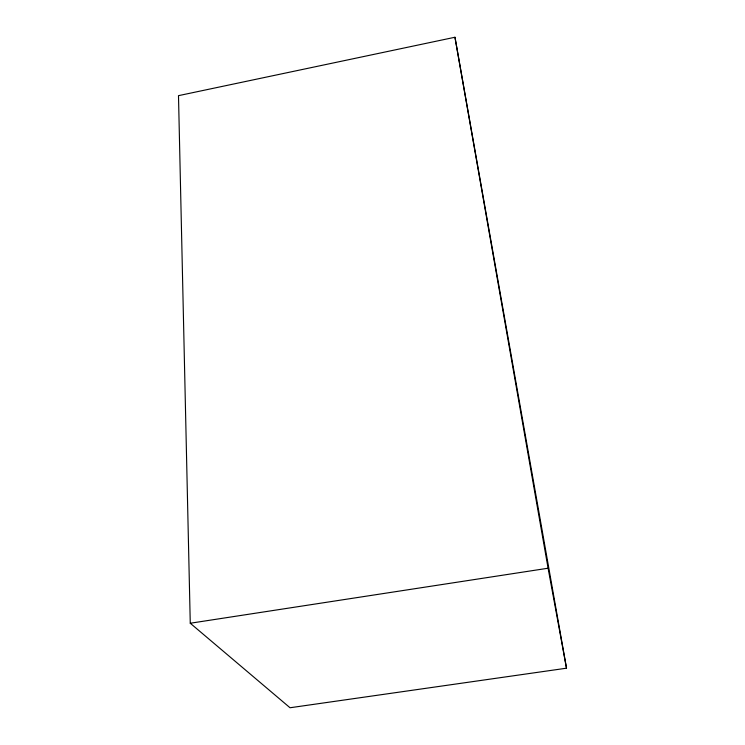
<?xml version="1.0" encoding="UTF-8"?>
<svg xmlns="http://www.w3.org/2000/svg" width="745" height="745" viewBox="0 0 745 745"><rect width="100%" height="100%" fill="white"/><g stroke="black" fill="none" stroke-linecap="round" stroke-linejoin="round"><path stroke-width="1.12" d="M454.962 37.25L178.493 95.658L190.264 623.239L290.029 707.75L566.507 668.2L454.962 37.25L548.096 568.221L566.507 668.2M190.264 623.239L548.096 568.221"/></g></svg>
